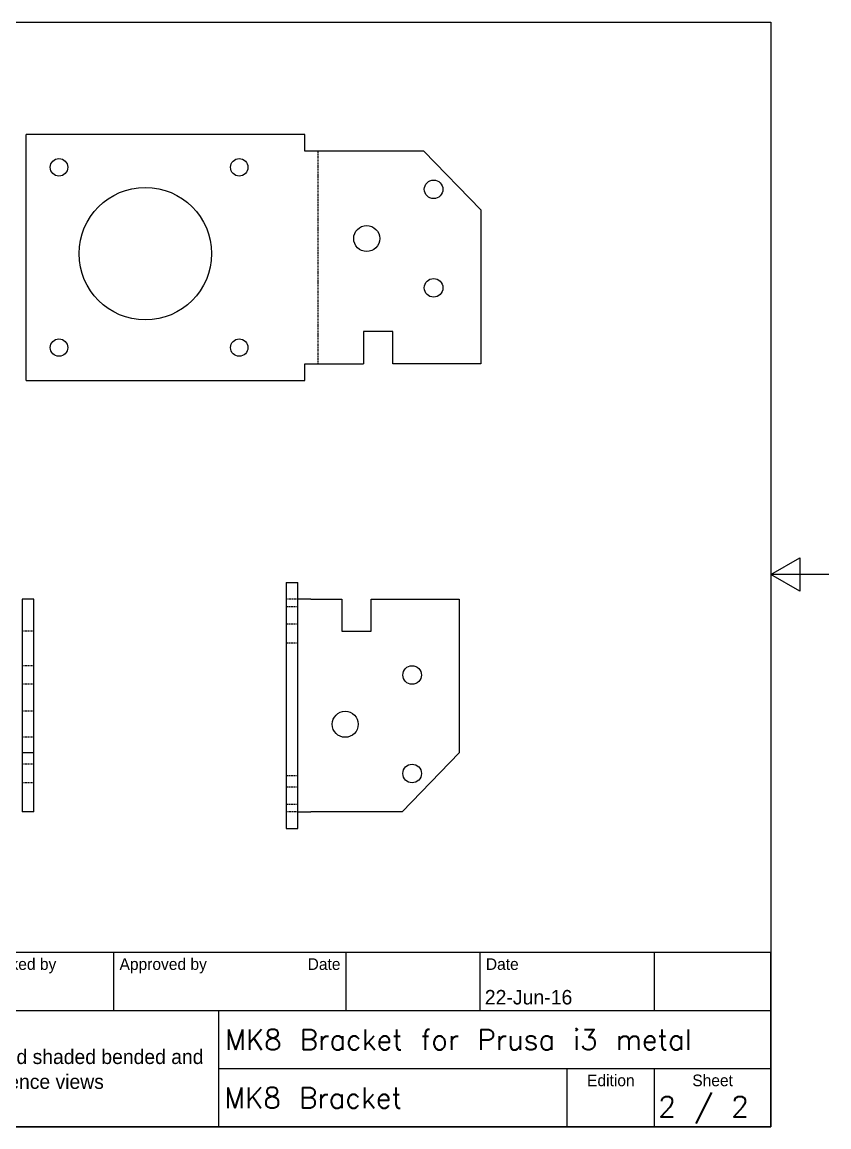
# Model space of a CAD drawing. Extents: x 0 to 297, y 0 to 210.
# Drawn here: x 158.2 to 297, y 10 to 200 of the extents above; entities that cross this region are included whole.
import ezdxf
from ezdxf.enums import TextEntityAlignment as Align

# ---------------------------------------------------------------- set-up
doc = ezdxf.new("R2010")
doc.units = 0
doc.linetypes.add('CHAIN', pattern=[0.35429999999999995, 0.2362, -0.0295, 0.0591, -0.0295])
doc.linetypes.add('DASHED', pattern=[0.2068, 0.1655, -0.0413])
doc.layers.get('0').update_dxf_attribs({"linetype": 'CONTINUOUS'})
for name, color, linetype in [('BEND_CENTERLINE__ISO_', 7, 'CHAIN'), ('BORDER__ISO_', 7, 'CONTINUOUS'), ('HIDDEN__ISO_', 7, 'DASHED'), ('TITLE__ISO_', 7, 'CONTINUOUS'), ('VISIBLE__ISO_', 7, 'CONTINUOUS')]:
    doc.layers.add(name, color=color, linetype=linetype)
doc.styles.add('NOTE_TEXT__ISO_', font='txt.shx', dxfattribs={"bigfont": 'bigfont.shx'})
doc.styles.add('TEXT_STYLE39', font='txt')
doc.styles.add('TEXT_STYLE41', font='txt')
doc.styles.add('TEXT_STYLE50', font='txt')

# ---------------------------------------------------------------- blocks, each defined once
blk = doc.blocks.new('BORDERS_DEFAULT_BORDER')
at = {"layer": 'BORDER__ISO_', "flags": 128}
for points in [[(10, 10), (10, 200), (287.0000076293946, 200), (287.0000076293946, 10), (10, 10)], [(297.0000076293946, 105), (287.0000076293946, 105), (292.0000076293945, 107.8867530822754), (292.0000076293945, 102.1132469177246), (287.0000076293946, 105)]]:
    blk.add_lwpolyline(points, dxfattribs=at)
blk = doc.blocks.new('TITLE_BLOCKS_ISO')
at = {"layer": 'TITLE__ISO_'}
for p, q in [((270.0713910852682, 129.9999999999993), (100.0713910852681, 129.9999999999991)), ((100.0713910852681, 129.9999999999991), (100.0713910852681, 99.99999999999918)), ((132.0713910852681, 119.9999999999991), (132.0713910852681, 129.9999999999991)), ((157.0713910852681, 119.9999999999991), (157.0713910852681, 129.9999999999991)), ((197.0713910852682, 119.9999999999992), (197.0713910852682, 129.9999999999992)), ((220.0713910852682, 119.9999999999992), (220.0713910852682, 129.9999999999992)), ((250.0713910852682, 119.9999999999993), (250.0713910852682, 129.9999999999992)), ((270.0713910852682, 99.99999999999916), (270.0713910852682, 129.9999999999993)), ((100.0713910852681, 120), (270.0713910852682, 120)), ((175.0713910852681, 120), (175.0713910852681, 100)), ((270.0713910852682, 109.9999999999992), (175.0713910852681, 110)), ((235.0713910852681, 100), (235.0713910852681, 110)), ((250.0713910852681, 100), (250.0713910852681, 110)), ((100.0713910852681, 99.99999999999918), (270.0713910852682, 99.99999999999916))]:
    blk.add_line(p, q, dxfattribs=at)
at = {"layer": 'TITLE__ISO_', "style": 'TEXT_STYLE41'}
for s, p in [('Designed by', (101.0713910852681, 128.999999999999)), ('Checked by', (133.0713910852681, 128.9999999999991)), ('Approved by', (158.0713910852681, 128.9999999999991)), ('Date', (221.0713910852682, 129))]:
    blk.add_text(s, height=2.000000029802322, dxfattribs=at).set_placement(p, align=Align.TOP_LEFT)
blk.add_text('Date', height=2.000000029802322, dxfattribs=at).set_placement((196.0713910852681, 128.9999999999992), align=Align.TOP_RIGHT)
for s, p in [('Edition', (242.5713910852682, 108.9999999999992)), ('Sheet', (260.0713910852681, 108.9999999999992))]:
    blk.add_text(s, height=2.000000029802322, dxfattribs=at).set_placement(p, align=Align.TOP_CENTER)
at = {"layer": 'TITLE__ISO_', "style": 'NOTE_TEXT__ISO_'}
blk.add_text('2 / 2 ', height=3.499999940395355, dxfattribs=at).set_placement((260.0713910852681, 103.4999999999996), align=Align.MIDDLE_CENTER)
at = {"layer": 'TITLE__ISO_'}
for tag, p, height, style in [('AUTHOR_001', (100.8178652306268, 121.0520483542632), 2.5, 'TEXT_STYLE39'), ('CREATION_DATE_001', (220.8883823557589, 121.0520483542641), 2.5, 'TEXT_STYLE39'), ('TITLE_001', (176.1963918750296, 113.2500000298023), 3.499999940395355, 'NOTE_TEXT__ISO_'), ('COMMENTS_001', (100.8037700458698, 110.8125394780235), 2.485507130622863, 'TEXT_STYLE50'), ('COMMENTS_002', (118.4234949268496, 106.5414956769901), 2.485507130622863, 'TEXT_STYLE50'), ('PART_NUMBER_001', (176.0713910852681, 103.2500000298023), 3.499999940395355, 'NOTE_TEXT__ISO_')]:
    blk.add_attdef(tag, p, '', height=height, dxfattribs=dict(at, style=style))
at = {"layer": 'TITLE__ISO_', "style": 'TEXT_STYLE39'}
for tag, p in [('CHECKED_BY', (133.0713910852681, 120.9999999999991)), ('ENG_APPROVED_BY', (158.0713910852681, 121))]:
    blk.add_attdef(tag, text='', height=2.5, dxfattribs=at).set_placement(p, align=Align.BOTTOM_LEFT)
blk.add_attdef('ENG_APPROVAL_DATE', text='', height=2.5, dxfattribs=at).set_placement((196.0713910852681, 120.9999999999991), align=Align.BOTTOM_RIGHT)
at = {"layer": 'TITLE__ISO_', "style": 'NOTE_TEXT__ISO_'}
blk.add_attdef('REVISION_NUMBER', text='', height=3.499999940395355, dxfattribs=at).set_placement((242.5713910852682, 103.4999999999998), align=Align.MIDDLE_CENTER)

msp = doc.modelspace()

# ---------------------------------------------------------------- linework, layer by layer
at = {"layer": 'BEND_CENTERLINE__ISO_'}
msp.add_line((209.1342895039248, 141.2417010923899), (209.1342895039248, 177.8089010923898), dxfattribs=at)
at = {"layer": 'HIDDEN__ISO_'}
for p, q in [((203.6548446211573, 103.6395958792885), (203.6548446211573, 100.7730958792885)), ((205.6506190299957, 100.7730958792885), (203.6548446211573, 100.7730958792885)), ((203.645844111983, 99.48959587928856), (205.645844111983, 99.48959587928856)), ((160.2408730166003, 95.23879587928857), (158.2408730166003, 95.23879587928857)), ((203.645844111983, 96.48959587928857), (205.645844111983, 96.48959587928857)), ((203.645844111983, 93.23909587928856), (205.645844111983, 93.23909587928856)), ((160.2408730166024, 89.31279587928854), (158.2408730166024, 89.31279587928854)), ((160.2408730166024, 86.11279587928856), (158.2408730166024, 86.11279587928856)), ((160.240873016599, 81.47729587928853), (158.240873016599, 81.47729587928853)), ((160.240873016599, 77.00729587928853), (158.240873016599, 77.00729587928853)), ((160.2408730166024, 72.37179587928856), (158.2408730166024, 72.37179587928856)), ((203.6458441119831, 70.43909587928854), (205.6458441119831, 70.43909587928856)), ((160.2408730166024, 69.17179587928857), (158.2408730166024, 69.17179587928857)), ((203.645844111983, 68.48959587928856), (205.645844111983, 68.48959587928856)), ((203.645844111983, 65.48959587928854), (205.645844111983, 65.48959587928854)), ((203.6548446211573, 64.20589587928856), (203.6548446211573, 61.33959587928856)), ((205.6506190299957, 64.20589587928856), (203.6548446211573, 64.20589587928856))]:
    msp.add_line(p, q, dxfattribs=at)
at = {"layer": 'VISIBLE__ISO_'}
for p, q in [((206.8722895039246, 180.6752010923899), (158.9322895039247, 180.6752010923898)), ((158.9322895039248, 138.3752010923897), (158.9322895039247, 180.6752010923898)), ((206.8722895039246, 177.8089010923898), (206.8722895039246, 180.6752010923899)), ((227.3141895039247, 177.8089010923899), (206.8722895039246, 177.8089010923898)), ((227.3141895039247, 177.8089010923899), (237.1134895039247, 167.70210109239)), ((237.1134895039247, 167.70210109239), (237.1134895039248, 141.24170109239)), ((216.9387895039248, 146.7760010923899), (216.9387895039248, 141.2417010923899)), ((221.9933895039248, 146.7760010923899), (216.9387895039248, 146.7760010923899)), ((221.9933895039248, 141.2417010923899), (221.9933895039248, 146.7760010923899)), ((206.8722895039248, 138.3752010923899), (206.8722895039248, 141.2417010923899)), ((206.8722895039248, 141.2417010923899), (216.9387895039248, 141.2417010923899)), ((237.1134895039248, 141.24170109239), (221.9933895039248, 141.2417010923899)), ((158.9322895039248, 138.3752010923897), (206.8722895039248, 138.3752010923899)), ((203.645844111983, 103.6395958792885), (205.645844111983, 103.6395958792885)), ((203.645844111983, 103.6395958792885), (203.645844111983, 61.33959587928856)), ((205.6506190299957, 103.6395958792885), (205.6458441119831, 103.6395958792885)), ((205.645844111983, 61.33959587928856), (205.645844111983, 103.6395958792885)), ((205.6506190299957, 100.7730958792885), (205.6506190299957, 103.6395958792885)), ((160.2408730166048, 100.7730958792885), (158.2408730166048, 100.7730958792885)), ((158.2408730166048, 100.7730958792885), (158.2408730166048, 74.31269587928855)), ((160.2408730166048, 74.31269587928855), (160.2408730166048, 100.7730958792885)), ((207.9058441119831, 100.7730958792885), (205.6506190299957, 100.7730958792885)), ((207.9058441119831, 100.7730958792885), (213.244193878915, 100.7730958792885)), ((213.244193878915, 100.7730958792885), (213.244193878915, 95.23879587928857)), ((218.298793878915, 95.23879587928857), (218.298793878915, 100.7730958792885)), ((218.298793878915, 100.7730958792885), (233.418893878915, 100.7730958792885)), ((233.418893878915, 100.7730958792885), (233.418893878915, 74.31269587928855)), ((213.244193878915, 95.23879587928857), (218.298793878915, 95.23879587928857)), ((158.2408730166048, 74.31269587928855), (158.2408730166019, 64.20589587928856)), ((160.2408730166048, 74.31269587928855), (158.2408730166048, 74.31269587928855)), ((160.2408730166018, 64.20589587928856), (160.2408730166048, 74.31269587928855)), ((233.418893878915, 74.31269587928855), (223.619593878915, 64.20589587928856)), ((160.2408730166018, 64.20589587928856), (158.2408730166019, 64.20589587928856)), ((205.6506190299957, 61.33959587928856), (205.6506190299957, 64.20589587928856)), ((205.6506190299957, 64.20589587928856), (207.9058441119831, 64.20589587928856)), ((223.619593878915, 64.20589587928856), (207.9058441119831, 64.20589587928856)), ((203.645844111983, 61.33959587928856), (205.645844111983, 61.33959587928856)), ((205.645844111983, 61.33959587928855), (205.6506190299957, 61.33959587928855))]:
    msp.add_line(p, q, dxfattribs=at)
for centre, radius in [((164.5822895039247, 175.0252010923898), 1.499999999999999), ((195.5822895039247, 175.0252010923898), 1.499999999999999), ((179.4317895039247, 160.1757010923898), 11.4), ((229.0142895039247, 171.2430010923899), 1.6), ((217.5096895039247, 162.7725010923899), 2.234999999999999), ((229.0142895039247, 154.3020010923899), 1.600000000000001), ((164.5822895039248, 144.0252010923898), 1.499999999999998), ((195.5822895039247, 144.0252010923899), 1.499999999999999), ((225.319693878915, 87.71279587928856), 1.600000000000001), ((213.815093878915, 79.24229587928855), 2.234999999999999), ((225.319693878915, 70.77179587928856), 1.6)]:
    msp.add_circle(centre, radius, dxfattribs=at)

# ---------------------------------------------------------------- block references
msp.add_blockref('BORDERS_DEFAULT_BORDER', (0, 0))
msp.add_blockref('TITLE_BLOCKS_ISO', (16.92860891473184, -89.99999999999916)).add_auto_attribs({'TITLE_001': 'MK8 Bracket for Prusa i3 metal', 'PART_NUMBER_001': 'MK8 Bracket', 'COMMENTS_001': 'Unfolded sheet drawing and shaded bended and', 'AUTHOR_001': 'None', 'CREATION_DATE_001': '22-Jun-16', 'COMMENTS_002': 'unfolded reference views'})

doc.saveas('drawing.dxf')
